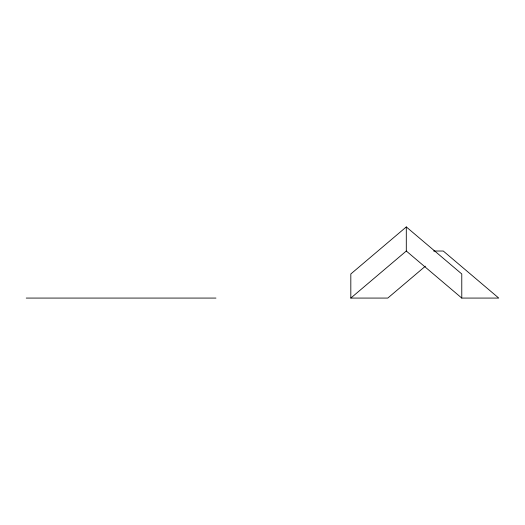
<?xml version="1.0" encoding="UTF-8"?>
<svg xmlns="http://www.w3.org/2000/svg" width="525" height="525" viewBox="0 0 525 525"><rect width="100%" height="100%" fill="white"/><g stroke="black" fill="none" stroke-linecap="round" stroke-linejoin="round"><path stroke-width="0.79" d="M433.624 251.022L443.271 251.022L498.75 298.075L461.777 298.075L461.777 273.978L406.298 226.925L350.818 273.978L350.818 298.075L387.791 298.075L425.394 266.182M350.818 298.075L406.298 251.022L406.298 226.925M26.25 298.075L215.959 298.075M406.298 251.022L461.777 298.075"/></g></svg>
